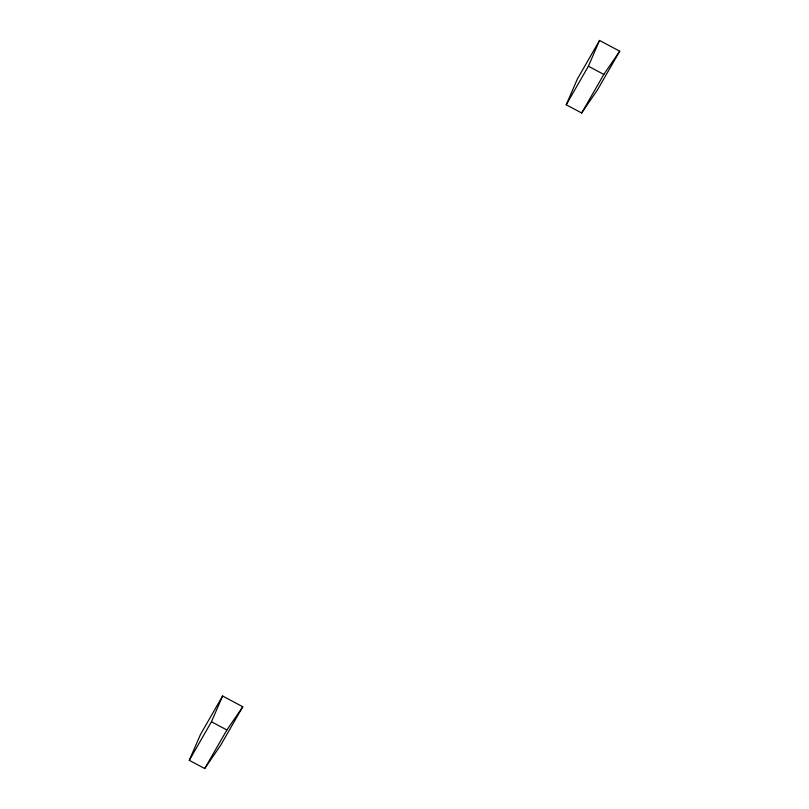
<?xml version="1.0" encoding="UTF-8"?>
<svg xmlns="http://www.w3.org/2000/svg" width="809" height="809" viewBox="0 0 809 809"><rect width="100%" height="100%" fill="white"/><g stroke="black" fill="none" stroke-linecap="round" stroke-linejoin="round"><path stroke-width="1.21" d="M189.276 760.329L200.43 734.562L222.596 696.003L242.781 706.763L220.604 745.322L204.707 768.55L189.276 760.329L211.452 721.759L222.596 696.003M566.219 104.776L577.373 79.009L599.54 40.45L619.724 51.2L597.548 89.769L581.651 112.997L566.219 104.776L588.396 66.207L599.54 40.45M204.707 768.55L226.884 729.991L242.781 706.763M581.651 112.997L603.827 74.438L619.724 51.2M588.396 66.207L603.827 74.438M211.452 721.759L226.884 729.991"/></g></svg>
